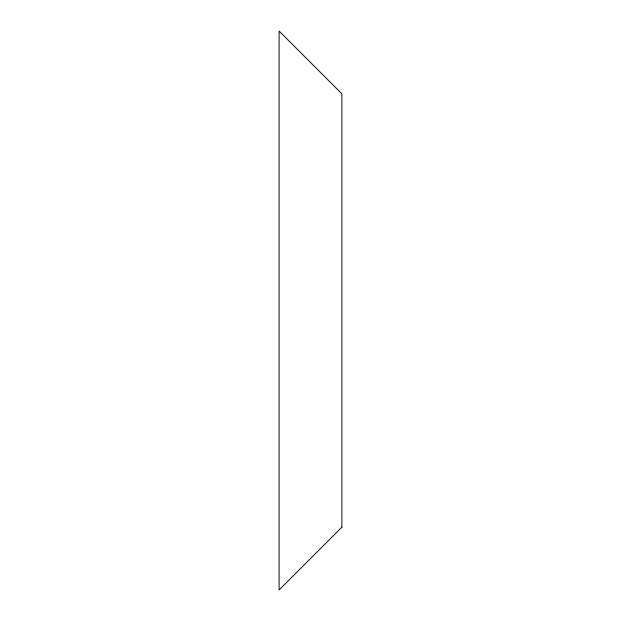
<?xml version="1.0" encoding="UTF-8"?>
<svg xmlns="http://www.w3.org/2000/svg" width="621" height="621" viewBox="0 0 621 621"><rect width="100%" height="100%" fill="white"/><g stroke="black" fill="none" stroke-linecap="round" stroke-linejoin="round"><path stroke-width="0.93" d="M341.899 527.151L279.101 589.95L279.101 31.05L341.899 93.849L341.899 527.151"/></g></svg>
